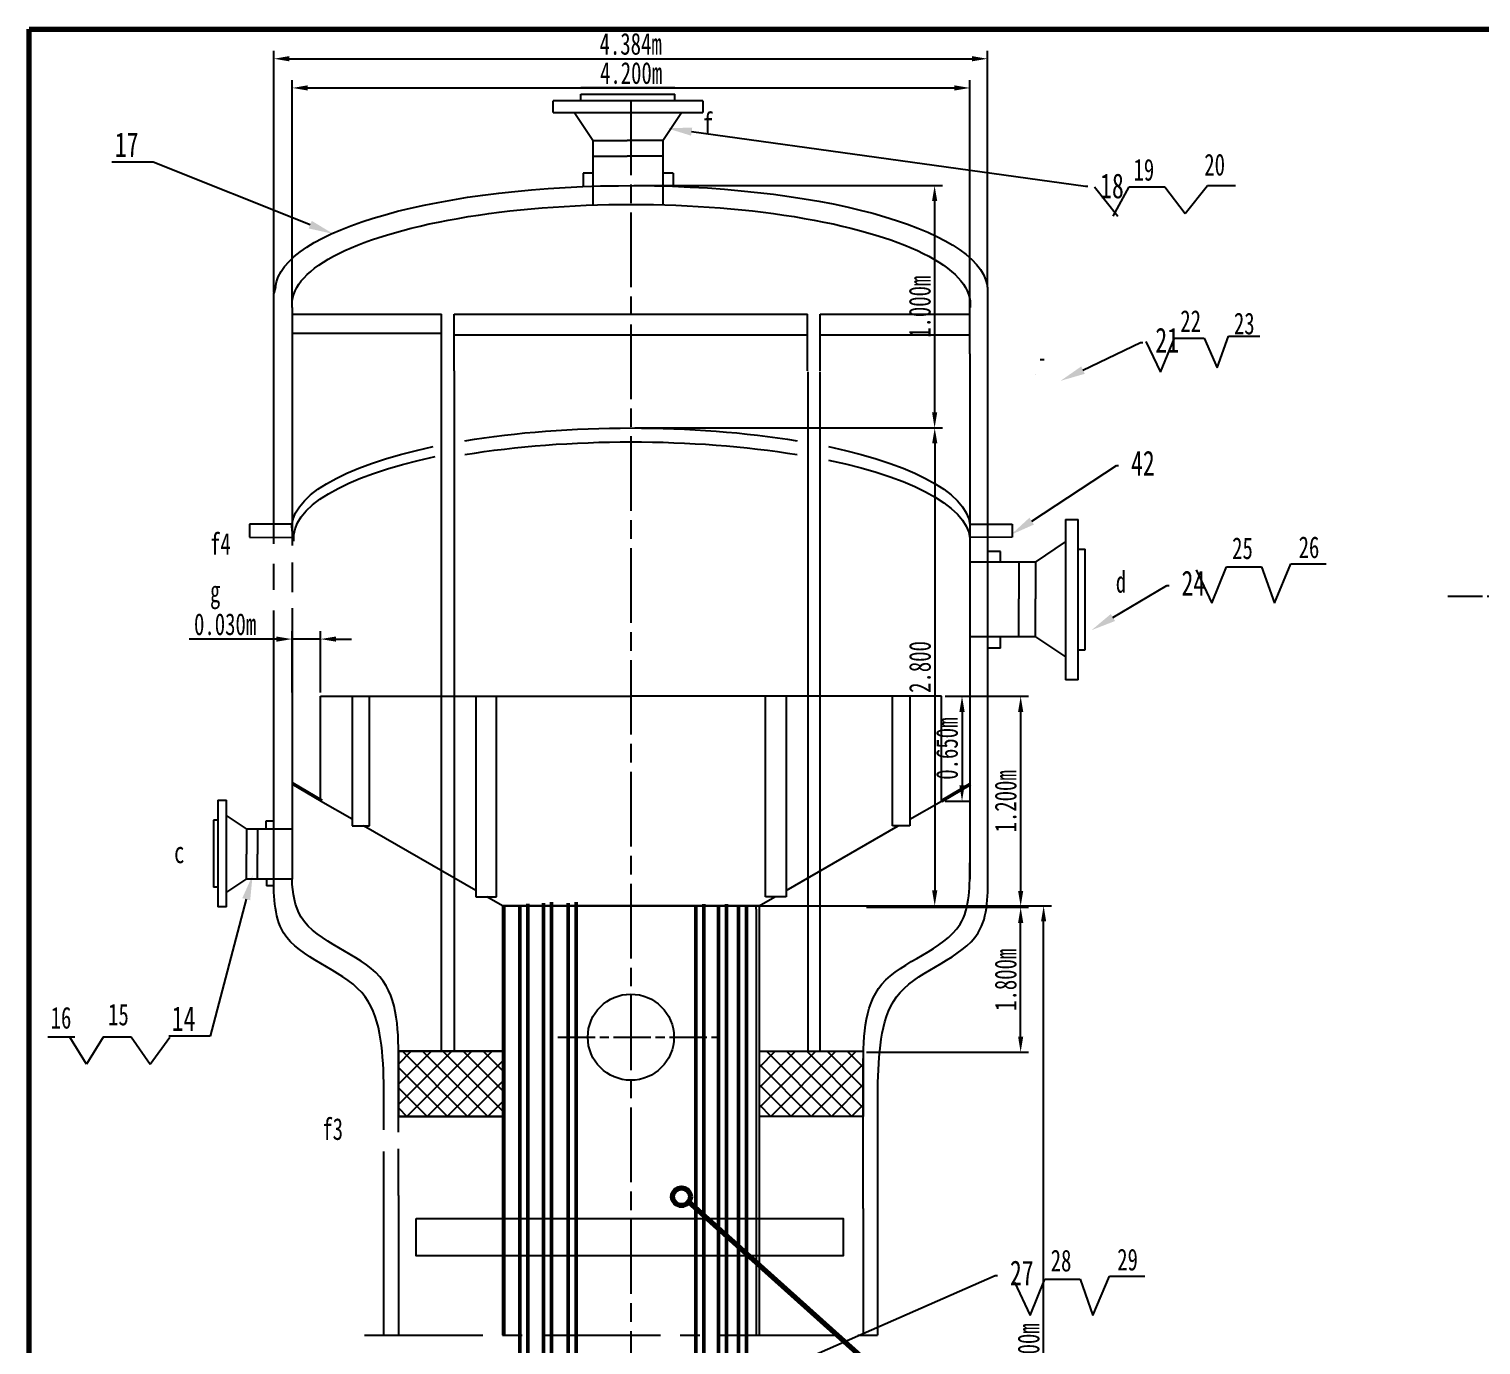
# Model space of a CAD drawing. Header units: millimetres. Extents: x 4738 to 5312, y 131 to 531.
# Drawn here: x 4738.2 to 4971.7, y 319.7 to 531.5 of the extents above; entities that cross this region are included whole.
import ezdxf
from ezdxf import colors
from ezdxf.entities.mleader import LeaderData, LeaderLine
from ezdxf.math import Vec2, Vec3

# ---------------------------------------------------------------- set-up
doc = ezdxf.new("R2010")
doc.units = ezdxf.units.MM
for name, pattern in [('AM_ISO08W050', [18, 12, -1.5, 3, -1.5]), ('AM_ISO08W050x2', [9, 6, -0.75, 1.5, -0.75]), ('CENTER2', [28.575, 19.05, -3.175, 3.175, -3.175])]:
    doc.linetypes.add(name, pattern=pattern)
doc.layers.get('0').update_dxf_attribs({"color": 5, "lineweight": 25})
for name, color, linetype, lineweight in [('AM_0', 7, 'Continuous', 50), ('AM_4', 3, 'Continuous', 25), ('AM_5', 3, 'Continuous', 25), ('AM_7', 4, 'AM_ISO08W050', 25), ('AM_8', 1, 'Continuous', 25), ('中心线', 1, 'CENTER2', 25), ('文字', 7, 'Continuous', 25), ('粗实线', 3, 'Continuous', 70), ('细实线', 7, 'Continuous', 25)]:
    doc.layers.add(name, color=color, linetype=linetype, lineweight=lineweight)
doc.styles.get("Standard").update_dxf_attribs({"font": '', "width": 0.7, "height": 3.5})
doc.styles.get('Standard').set_extended_font_data('SimSun')
doc.dimstyles.new('ISO-25$0', dxfattribs={"dimtxt": 2.5, "dimasz": 2.5, "dimexe": 1.25, "dimexo": 0.625, "dimtad": 1, "dimtxsty": 'Standard', "dimcen": 2.5, "dimadec": 0, "dimazin": 0, "dimtfac": 1, "dimtmove": 0, "dimatfit": 3, "dimfxl": 1, "dimarcsym": 0})
pattern_1 = [(45, (1575.521, -183.4443), (-1.6263456, 1.6263456), []), (135, (1575.521, -183.4443), (-1.6263456, -1.6263456), [])]

# ---------------------------------------------------------------- blocks, each defined once
blk = doc.blocks.new('*D8')
at = {"layer": 'AM_5', "color": 0, "lineweight": -2, "transparency": 16777216}
for p, q in [((4780.5, 487.25), (4780.5, 523.23)), ((4889.53, 487.25), (4889.53, 523.23)), ((4783, 521.98), (4887.03, 521.98))]:
    blk.add_line(p, q, dxfattribs=at)
at = {"layer": 'AM_5', "color": 0, "transparency": 16777216}
for points in [[(4783, 522.4), (4783, 521.56), (4780.5, 521.98)], [(4887.03, 522.4), (4887.03, 521.56), (4889.53, 521.98)]]:
    blk.add_solid(points, dxfattribs=at)
at = {"layer": 'Defpoints', "color": 0, "transparency": 16777216}
for p in [(4889.53, 521.98), (4780.5, 486.63), (4889.53, 486.63)]:
    blk.add_point(p, dxfattribs=at)
at = {"layer": 'AM_5', "color": 0, "transparency": 16777216, "insert": (4835.01, 524.36), "char_height": 3.5, "attachment_point": 5}
blk.add_mtext('4.200m', dxfattribs=at)
blk = doc.blocks.new('*D9')
at = {"layer": 'AM_5', "color": 0, "lineweight": -2, "transparency": 16777216}
for p, q in [((4777.54, 489.04), (4777.54, 527.93)), ((4892.34, 490.05), (4892.34, 527.93)), ((4780.04, 526.68), (4889.84, 526.68))]:
    blk.add_line(p, q, dxfattribs=at)
at = {"layer": 'AM_5', "color": 0, "transparency": 16777216}
for points in [[(4780.04, 527.1), (4780.04, 526.26), (4777.54, 526.68)], [(4889.84, 527.1), (4889.84, 526.26), (4892.34, 526.68)]]:
    blk.add_solid(points, dxfattribs=at)
at = {"layer": 'Defpoints', "color": 0, "transparency": 16777216}
for p in [(4892.34, 526.68), (4777.54, 488.42), (4892.34, 489.43)]:
    blk.add_point(p, dxfattribs=at)
at = {"layer": 'AM_5', "color": 0, "transparency": 16777216, "insert": (4834.94, 529.05), "char_height": 3.5, "attachment_point": 5}
blk.add_mtext('4.384m\\P', dxfattribs=at)
blk = doc.blocks.new('*D10')
at = {"layer": 'AM_5', "color": 0, "lineweight": -2, "transparency": 16777216}
for p, q in [((4780.46, 424.72), (4780.46, 434.55)), ((4785.04, 424.72), (4785.04, 434.55)), ((4777.96, 433.3), (4763.93, 433.3)), ((4785.04, 433.3), (4780.46, 433.3)), ((4787.54, 433.3), (4790.04, 433.3))]:
    blk.add_line(p, q, dxfattribs=at)
at = {"layer": 'AM_5', "color": 0, "transparency": 16777216}
for points in [[(4777.96, 433.71), (4777.96, 432.88), (4780.46, 433.3)], [(4787.54, 433.71), (4787.54, 432.88), (4785.04, 433.3)]]:
    blk.add_solid(points, dxfattribs=at)
at = {"layer": 'Defpoints', "color": 0, "transparency": 16777216}
for p in [(4780.46, 433.3), (4780.46, 424.09), (4785.04, 424.09)]:
    blk.add_point(p, dxfattribs=at)
at = {"layer": 'AM_5', "color": 0, "transparency": 16777216, "insert": (4769.7, 435.67), "char_height": 3.5, "attachment_point": 5}
blk.add_mtext('0.030m', dxfattribs=at)
blk = doc.blocks.new('*D11')
at = {"layer": 'AM_5', "color": 0, "lineweight": -2, "transparency": 16777216}
for p, q in [((4814.95, 390.36), (4902.63, 390.36)), ((4901.38, 246.87), (4901.38, 387.86)), ((4856.26, 244.37), (4902.63, 244.37))]:
    blk.add_line(p, q, dxfattribs=at)
at = {"layer": 'AM_5', "color": 0, "transparency": 16777216}
for points in [[(4900.96, 387.86), (4901.79, 387.86), (4901.38, 390.36)], [(4900.96, 246.87), (4901.79, 246.87), (4901.38, 244.37)]]:
    blk.add_solid(points, dxfattribs=at)
at = {"layer": 'Defpoints', "color": 0, "transparency": 16777216}
for p in [(4814.33, 390.36), (4901.38, 390.36), (4855.63, 244.37)]:
    blk.add_point(p, dxfattribs=at)
at = {"layer": 'AM_5', "color": 0, "transparency": 16777216, "insert": (4898.97, 317.37), "char_height": 3.5, "attachment_point": 5, "rotation": 90}
blk.add_mtext('13.000m', dxfattribs=at)
blk = doc.blocks.new('*D13')
at = {"layer": 'AM_5', "color": 0, "lineweight": -2, "transparency": 16777216}
for p, q in [((4835.6, 467.27), (4885.11, 467.27)), ((4883.86, 464.77), (4883.86, 392.86)), ((4835.64, 390.36), (4885.11, 390.36))]:
    blk.add_line(p, q, dxfattribs=at)
at = {"layer": 'AM_5', "color": 0, "transparency": 16777216}
for points in [[(4883.44, 464.77), (4884.28, 464.77), (4883.86, 467.27)], [(4883.44, 392.86), (4884.28, 392.86), (4883.86, 390.36)]]:
    blk.add_solid(points, dxfattribs=at)
at = {"layer": 'Defpoints', "color": 0, "transparency": 16777216}
for p in [(4834.98, 467.27), (4835.01, 390.36), (4883.86, 390.36)]:
    blk.add_point(p, dxfattribs=at)
at = {"layer": 'AM_5', "color": 0, "transparency": 16777216, "insert": (4881.49, 428.81), "char_height": 3.5, "attachment_point": 5, "rotation": 90}
blk.add_mtext('2.800', dxfattribs=at)
blk = doc.blocks.new('*D14')
at = {"layer": 'AM_5', "color": 0, "lineweight": -2, "transparency": 16777216}
for p, q in [((4885.55, 424.09), (4898.93, 424.09)), ((4897.68, 421.59), (4897.68, 392.79)), ((4885.55, 390.29), (4898.93, 390.29))]:
    blk.add_line(p, q, dxfattribs=at)
at = {"layer": 'AM_5', "color": 0, "transparency": 16777216}
for points in [[(4897.27, 421.59), (4898.1, 421.59), (4897.68, 424.09)], [(4897.27, 392.79), (4898.1, 392.79), (4897.68, 390.29)]]:
    blk.add_solid(points, dxfattribs=at)
at = {"layer": 'Defpoints', "color": 0, "transparency": 16777216}
for p in [(4884.92, 424.09), (4884.92, 390.29), (4897.68, 390.29)]:
    blk.add_point(p, dxfattribs=at)
at = {"layer": 'AM_5', "color": 0, "transparency": 16777216, "insert": (4895.28, 407.19), "char_height": 3.5, "attachment_point": 5, "rotation": 90}
blk.add_mtext('1.200m', dxfattribs=at)
blk = doc.blocks.new('*D15')
at = {"layer": 'AM_5', "color": 0, "lineweight": -2, "transparency": 16777216}
for p, q in [((4872.9, 390.14), (4898.93, 390.14)), ((4897.68, 369.33), (4897.68, 387.64)), ((4872.9, 366.83), (4898.93, 366.83))]:
    blk.add_line(p, q, dxfattribs=at)
at = {"layer": 'AM_5', "color": 0, "transparency": 16777216}
for points in [[(4897.27, 387.64), (4898.1, 387.64), (4897.68, 390.14)], [(4897.27, 369.33), (4898.1, 369.33), (4897.68, 366.83)]]:
    blk.add_solid(points, dxfattribs=at)
at = {"layer": 'Defpoints', "color": 0, "transparency": 16777216}
for p in [(4872.27, 390.14), (4897.68, 390.14), (4872.27, 366.83)]:
    blk.add_point(p, dxfattribs=at)
at = {"layer": 'AM_5', "color": 0, "transparency": 16777216, "insert": (4895.28, 378.48), "char_height": 3.5, "attachment_point": 5, "rotation": 90}
blk.add_mtext('1.800m', dxfattribs=at)
blk = doc.blocks.new('*D16')
at = {"layer": 'AM_5', "color": 0, "lineweight": -2, "transparency": 16777216}
for p, q in [((4885.55, 424.09), (4889.5, 424.09)), ((4888.25, 421.59), (4888.25, 409.74)), ((4885.55, 407.24), (4889.5, 407.24))]:
    blk.add_line(p, q, dxfattribs=at)
at = {"layer": 'AM_5', "color": 0, "transparency": 16777216}
for points in [[(4887.83, 421.59), (4888.67, 421.59), (4888.25, 424.09)], [(4887.83, 409.74), (4888.67, 409.74), (4888.25, 407.24)]]:
    blk.add_solid(points, dxfattribs=at)
at = {"layer": 'Defpoints', "color": 0, "transparency": 16777216}
for p in [(4884.92, 424.09), (4884.92, 407.24), (4888.25, 407.24)]:
    blk.add_point(p, dxfattribs=at)
at = {"layer": 'AM_5', "color": 0, "transparency": 16777216, "insert": (4885.85, 415.67), "char_height": 3.5, "attachment_point": 5, "rotation": 90}
blk.add_mtext('0.650m', dxfattribs=at)
blk = doc.blocks.new('*D24')
at = {"layer": 'AM_5', "color": 0, "lineweight": -2, "transparency": 16777216}
for p, q in [((4835.45, 506.27), (4885.09, 506.27)), ((4883.84, 503.77), (4883.84, 469.77)), ((4835.6, 467.27), (4885.09, 467.27))]:
    blk.add_line(p, q, dxfattribs=at)
at = {"layer": 'AM_5', "color": 0, "transparency": 16777216}
for points in [[(4883.43, 503.77), (4884.26, 503.77), (4883.84, 506.27)], [(4883.43, 469.77), (4884.26, 469.77), (4883.84, 467.27)]]:
    blk.add_solid(points, dxfattribs=at)
at = {"layer": 'Defpoints', "color": 0, "transparency": 16777216}
for p in [(4834.82, 506.27), (4834.98, 467.27), (4883.84, 467.27)]:
    blk.add_point(p, dxfattribs=at)
at = {"layer": 'AM_5', "color": 0, "transparency": 16777216, "insert": (4881.47, 486.77), "char_height": 3.5, "attachment_point": 5, "rotation": 90}
blk.add_mtext('1.000m', dxfattribs=at)

msp = doc.modelspace()

# ---------------------------------------------------------------- hatches: boundary and pattern name
at = {"layer": 'AM_8'}
h = msp.add_hatch(dxfattribs=at)
h.set_pattern_fill('_U', color=256, scale=2.3, angle=45, style=0, double=1, pattern_type=0)
h.set_pattern_definition(pattern_1)
h.paths.add_polyline_path([(4814.26, 356.495), (4814.26, 366.977), (4797.593, 366.977), (4797.593, 356.495)])
h = msp.add_hatch(dxfattribs=at)
h.set_pattern_fill('_U', color=256, scale=2.3, angle=45, style=0, double=1, pattern_type=0)
h.set_pattern_definition(pattern_1)
h.paths.add_polyline_path([(4872.366, 366.977), (4855.698, 366.977), (4855.698, 356.495), (4872.366, 356.495)])

# ---------------------------------------------------------------- linework, layer by layer
for p, q in [((4909.54, 506.071), (4913.336, 501.328)), ((4912.548, 501.328), (4915.158, 506.071)), ((4915.158, 506.071), (4920.852, 506.071)), ((4920.852, 506.071), (4924.174, 501.802)), ((4924.174, 501.802), (4927.733, 506.308)), ((4927.733, 506.308), (4932.241, 506.308))]:
    msp.add_line(p, q)
at = {"layer": 'AM_0'}
for p, q in [((4785.264, 407.296), (4780.539, 410.07)), ((4884.933, 407.238), (4889.584, 409.966)), ((4817.096, 390.514), (4817.096, 244.592)), ((4818.408, 390.721), (4818.408, 244.799)), ((4820.915, 390.787), (4820.915, 244.866)), ((4822.227, 390.994), (4822.227, 245.073)), ((4824.888, 390.787), (4824.888, 244.866)), ((4826.2, 390.994), (4826.2, 245.073)), ((4845.411, 390.457), (4845.411, 244.535)), ((4846.723, 390.664), (4846.723, 244.742)), ((4849.053, 390.457), (4849.053, 244.535)), ((4850.365, 390.664), (4850.365, 244.742)), ((4852.274, 390.171), (4852.274, 244.249)), ((4853.585, 390.378), (4853.585, 244.456))]:
    msp.add_line(p, q, dxfattribs=at)
at = {"layer": 'AM_4'}
for p, q in [((4920.19, 476.264), (4922.434, 481.734)), ((4922.434, 481.734), (4927.205, 481.734)), ((4927.205, 481.734), (4929.309, 476.966)), ((4929.309, 476.966), (4931.133, 482.015)), ((4931.133, 482.015), (4936.184, 482.015)), ((4917.804, 481.173), (4920.19, 476.264)), ((4925.895, 444.443), (4928.423, 439.102)), ((4928.423, 439.102), (4930.783, 444.922)), ((4930.783, 444.922), (4936.448, 444.922)), ((4936.448, 444.922), (4938.494, 439.102)), ((4938.494, 439.102), (4941.168, 445.394)), ((4941.168, 445.394), (4946.833, 445.394)), ((4745.507, 369.222), (4741.169, 369.222)), ((4747.409, 364.918), (4744.692, 369.257)), ((4750.083, 369.231), (4747.409, 364.918)), ((4754.56, 369.231), (4750.083, 369.231)), ((4757.622, 364.873), (4754.56, 369.231)), ((4760.815, 369.202), (4757.622, 364.873)), ((4896.707, 329.826), (4899.235, 324.485)), ((4899.235, 324.485), (4901.595, 330.305)), ((4901.595, 330.305), (4907.26, 330.305)), ((4907.26, 330.305), (4909.305, 324.485)), ((4909.305, 324.485), (4911.98, 330.776)), ((4911.98, 330.776), (4917.645, 330.776))]:
    msp.add_line(p, q, dxfattribs=at)
at = {"layer": 'AM_7'}
msp.add_line((4834.965, 519.926), (4834.965, 131.458), dxfattribs=at)
at = {"layer": 'AM_7', "linetype": 'AM_ISO08W050x2'}
for p, q in [((5016.971, 440.168), (4966.42, 440.168)), ((4823.206, 369.243), (4848.955, 369.243))]:
    msp.add_line(p, q, dxfattribs=at)
at = {"layer": '中心线'}
msp.add_line((4792.113, 321.321), (4877.442, 321.321), dxfattribs=at)
at = {"layer": '文字'}
for p, q in [((4889.497, 479.182), (4889.497, 490.975)), ((4892.422, 479.182), (4892.422, 489.909)), ((4780.461, 476.456), (4780.461, 448.381)), ((4804.527, 366.977), (4804.527, 476.456)), ((4863.42, 476.288), (4863.42, 366.809)), ((4865.444, 366.809), (4865.444, 476.288)), ((4780.461, 445.627), (4780.461, 440.838)), ((4780.461, 438.298), (4780.461, 394.675)), ((4785.037, 407.236), (4785.037, 424.095)), ((4785.037, 424.095), (4834.979, 424.095)), ((4884.922, 424.095), (4834.979, 424.095)), ((4884.922, 407.236), (4884.922, 424.095)), ((4790.117, 404.309), (4785.037, 407.236)), ((4879.842, 404.309), (4884.922, 407.236)), ((4810.008, 392.846), (4791.987, 403.231)), ((4859.95, 392.846), (4877.972, 403.231)), ((4814.326, 390.358), (4811.823, 391.8)), ((4814.68, 389.86), (4814.68, 390.358)), ((4855.143, 389.86), (4855.143, 390.358)), ((4855.633, 390.358), (4858.135, 391.8)), ((4814.68, 321.321), (4814.68, 389.86)), ((4855.143, 389.86), (4855.143, 321.321)), ((4872.363, 341.671), (4872.363, 363.295))]:
    msp.add_line(p, q, dxfattribs=at)
for points in [[(4780.497, 486.626), (4780.497, 484.543)], [(4889.497, 479.182), (4889.497, 394.675)], [(4814.326, 390.358), (4855.633, 390.358), (4855.633, 321.321)], [(4855.633, 390.358), (4814.326, 390.358), (4814.326, 321.321)], [(4797.595, 343.766), (4797.595, 321.321)], [(4872.363, 341.671), (4872.363, 321.321)]]:
    msp.add_lwpolyline(points, dxfattribs=at)
msp.add_lwpolyline([(4800.427, 340.06), (4869.106, 340.06), (4869.106, 334.083), (4800.427, 334.083)], close=True, dxfattribs=at)
at = {"layer": '文字', "extrusion": (0, 0, -1)}
for centre, major_axis, start_param, end_param in [((4835.062, 489.428), (57.281, 0), 3.1701529, 6.2831853), ((4835.015, 487.205), (54.554, 0), 3.1055059, 6.319272), ((4834.979, 451.233), (54.554, 0), 4.2001484, 5.2246296), ((4834.979, 448.995), (54.554, 0), 4.2001484, 5.2246296), ((4834.979, 451.233), (54.554, 0), 3.1055059, 4.0899426), ((4835.286, 449.622), (54.554, 0), 3.1055059, 4.0899426), ((4834.979, 451.233), (54.554, 0), 5.3348354, 6.319272), ((4834.979, 449.065), (54.554, 0), 5.3348354, 6.319272)]:
    msp.add_ellipse(centre, major_axis=major_axis, ratio=0.2939535, start_param=start_param, end_param=end_param, dxfattribs=at)
at = {"layer": '文字'}
for points in [[(4872.363, 363.295), (4875.362, 377.763), (4887.933, 387.407), (4889.497, 397.291)], [(4795.243, 361.946), (4791.671, 376.414), (4779.101, 386.058), (4777.536, 395.943)], [(4874.716, 361.946), (4878.287, 376.414), (4890.858, 386.058), (4892.422, 395.943)]]:
    msp.add_spline(points, degree=3, dxfattribs=at)
msp.add_open_spline([(4797.595, 364.55), (4797.606, 369.972), (4797.627, 381.266), (4781.72, 385.06), (4780.551, 392.402), (4780.461, 394.675)], degree=3, knots=[0, 0, 0, 0, 14.6922983, 30.6098899, 37.0880076, 37.0880076, 37.0880076, 37.0880076], dxfattribs=at)
at = {"layer": '粗实线'}
msp.add_line((4844.227, 342.784), (4888.341, 303.303), dxfattribs=at)
at = {"layer": '粗实线', "color": 5}
msp.add_lwpolyline([(4738.155, 531.458), (5312.155, 531.458), (5312.155, 131.458), (4738.155, 131.458)], close=True, dxfattribs=at)
at = {"layer": '粗实线'}
msp.add_circle((4843.117, 343.577), 1.427, dxfattribs=at)
at = {"layer": '细实线'}
for p, q in [((4842.055, 521.982), (4826.918, 521.982)), ((4826.918, 519.926), (4826.918, 520.957)), ((4826.918, 520.957), (4842.055, 520.957)), ((4842.055, 519.926), (4842.055, 520.957)), ((4822.495, 519.02), (4822.495, 519.926)), ((4846.545, 519.926), (4822.495, 519.926)), ((4822.495, 518.035), (4822.495, 519.02)), ((4846.545, 519.926), (4846.545, 518.527)), ((4822.495, 518.035), (4846.545, 518.035)), ((4825.855, 518.026), (4825.849, 518.035)), ((4828.861, 513.519), (4825.855, 518.026)), ((4840.112, 513.519), (4843.118, 518.026)), ((4846.545, 518.527), (4846.545, 518.035)), ((4828.861, 513.519), (4834.372, 513.519)), ((4828.861, 513.519), (4828.861, 503.178)), ((4834.601, 513.519), (4834.372, 513.519)), ((4840.112, 513.519), (4834.601, 513.519)), ((4840.112, 513.519), (4840.112, 503.178)), ((4828.861, 511.015), (4834.372, 511.015)), ((4834.601, 511.015), (4834.372, 511.015)), ((4840.112, 511.015), (4834.601, 511.015)), ((4827.281, 508.242), (4827.281, 506.34)), ((4828.861, 508.242), (4827.281, 508.242)), ((4841.787, 508.242), (4840.112, 508.242)), ((4841.787, 508.242), (4841.787, 506.369)), ((4827.281, 506.34), (4827.232, 506.108)), ((4841.787, 506.369), (4841.78, 506.15)), ((4777.804, 489.909), (4777.536, 488.955)), ((4777.536, 476.456), (4777.536, 488.955)), ((4780.497, 484.543), (4780.461, 476.456)), ((4780.497, 485.585), (4804.527, 485.585)), ((4804.527, 476.456), (4804.527, 485.585)), ((4806.551, 476.456), (4806.551, 485.585)), ((4806.551, 485.585), (4863.408, 485.585)), ((4863.408, 476.456), (4863.408, 485.585)), ((4865.432, 476.456), (4865.432, 485.585)), ((4865.432, 485.585), (4889.289, 485.585)), ((4780.479, 482.532), (4804.527, 482.532)), ((4806.537, 482.275), (4863.394, 482.275)), ((4865.432, 482.275), (4889.497, 482.275)), ((4892.422, 395.733), (4892.422, 479.182)), ((4900.813, 478.276), (4901.46, 478.276)), ((4777.536, 448.625), (4777.536, 476.456)), ((4806.551, 476.456), (4806.551, 366.977)), ((4900.103, 475.876), (4900.11, 475.88)), ((4780.461, 451.812), (4773.634, 451.812)), ((4773.634, 451.812), (4773.634, 449.682)), ((4889.497, 451.812), (4896.324, 451.812)), ((4896.324, 451.812), (4896.324, 449.682)), ((4904.913, 452.519), (4905.968, 452.519)), ((4904.913, 452.519), (4904.913, 426.751)), ((4905.968, 452.519), (4906.939, 452.519)), ((4906.939, 426.751), (4906.939, 452.519)), ((4773.634, 449.682), (4780.461, 449.644)), ((4896.324, 449.682), (4889.497, 449.644)), ((4900.075, 445.699), (4904.903, 448.92)), ((4904.903, 448.92), (4904.913, 448.926)), ((4894.421, 447.391), (4892.422, 447.391)), ((4894.421, 445.699), (4894.421, 447.391)), ((4906.939, 447.781), (4908.044, 447.781)), ((4908.044, 431.562), (4908.044, 447.781)), ((4777.536, 441.24), (4777.536, 445.384)), ((4900.075, 445.699), (4889.497, 445.699)), ((4897.392, 445.699), (4897.392, 439.794)), ((4900.075, 445.699), (4900.075, 439.794)), ((4897.392, 439.549), (4897.392, 439.794)), ((4897.392, 433.644), (4897.392, 439.549)), ((4900.075, 439.549), (4900.075, 439.794)), ((4900.075, 433.644), (4900.075, 439.549)), ((4777.536, 395.733), (4777.536, 437.896)), ((4900.075, 433.644), (4889.497, 433.644)), ((4894.421, 431.85), (4894.421, 433.644)), ((4900.075, 433.644), (4904.903, 430.423)), ((4894.421, 431.85), (4892.422, 431.85)), ((4906.939, 431.562), (4908.044, 431.562)), ((4905.441, 426.751), (4904.913, 426.751)), ((4906.939, 426.751), (4905.441, 426.751)), ((4790.117, 424.031), (4790.117, 403.231)), ((4792.908, 403.231), (4792.908, 424.111)), ((4810.008, 424.095), (4810.008, 391.8)), ((4813.335, 391.8), (4813.335, 423.952)), ((4856.624, 391.8), (4856.624, 423.952)), ((4859.95, 424.095), (4859.95, 391.8)), ((4877.05, 403.231), (4877.05, 424.111)), ((4879.842, 424.031), (4879.842, 403.231)), ((4768.546, 407.378), (4769.545, 407.378)), ((4768.546, 407.378), (4768.546, 390.199)), ((4769.545, 407.378), (4769.897, 407.378)), ((4769.897, 390.199), (4769.897, 407.378)), ((4768.546, 404.17), (4767.81, 404.17)), ((4767.81, 404.17), (4767.81, 393.358)), ((4773.122, 402.782), (4769.903, 404.93)), ((4773.122, 402.782), (4773.122, 398.846)), ((4773.122, 402.782), (4780.461, 402.782)), ((4774.911, 402.782), (4774.911, 398.846)), ((4776.256, 403.979), (4776.256, 402.782)), ((4776.892, 403.979), (4776.256, 403.979)), ((4777.536, 403.979), (4776.892, 403.979)), ((4790.117, 403.231), (4792.908, 403.231)), ((4879.842, 403.231), (4877.05, 403.231)), ((4773.122, 398.846), (4773.122, 398.682)), ((4773.122, 394.746), (4773.122, 398.682)), ((4774.911, 398.846), (4774.911, 398.682)), ((4774.911, 394.746), (4774.911, 398.682)), ((4768.546, 393.358), (4767.81, 393.358)), ((4769.903, 392.599), (4769.897, 392.594)), ((4773.122, 394.746), (4769.903, 392.599)), ((4773.122, 394.746), (4780.461, 394.746)), ((4776.362, 394.746), (4776.362, 393.618)), ((4776.892, 393.618), (4776.362, 393.618)), ((4777.536, 393.618), (4776.892, 393.618)), ((4780.559, 393.618), (4780.461, 393.618)), ((4769.193, 390.199), (4768.546, 390.199)), ((4769.897, 390.199), (4769.193, 390.199)), ((4810.008, 391.8), (4813.335, 391.8)), ((4859.95, 391.8), (4856.624, 391.8)), ((4835.003, 366.743), (4835.003, 371.743)), ((4832.701, 369.243), (4837.701, 369.243)), ((4797.59, 366.977), (4814.26, 366.977)), ((4814.326, 366.977), (4797.593, 366.977)), ((4797.593, 366.977), (4797.593, 356.495)), ((4855.633, 366.977), (4872.366, 366.977)), ((4872.366, 366.977), (4872.366, 356.495)), ((4797.595, 353.934), (4797.595, 364.55)), ((4795.243, 354.34), (4795.243, 361.946)), ((4874.716, 321.321), (4874.716, 361.946)), ((4797.593, 356.495), (4814.326, 356.495)), ((4814.26, 356.495), (4797.608, 356.495)), ((4872.366, 356.495), (4855.633, 356.495)), ((4795.243, 321.321), (4795.243, 350.863)), ((4797.595, 343.766), (4797.595, 351.268))]:
    msp.add_line(p, q, dxfattribs=at)
msp.add_circle((4834.975, 369.243), 6.93, dxfattribs=at)

# ---------------------------------------------------------------- texts
at = {"layer": 'AM_4', "char_height": 3.5}
for s, insert, width, attachment_point in [('{\\C1;22}', (4925.03, 484.472), 6.31357, 5), ('{\\C1;23}', (4933.658, 484.048), 5.05086, 5), ('{\\C1;25}', (4933.368, 447.893), 6.31357, 5), ('{\\C1;26}', (4944.068, 448.051), 6.31357, 5), ('{\\C1;16}', (4741.633, 374.127), 4.73257, 1), ('{\\C1;15}', (4750.871, 374.644), 4.73257, 1), ('{\\C1;28}', (4904.18, 333.276), 6.31357, 5), ('{\\C1;29}', (4914.88, 333.433), 6.31357, 5)]:
    msp.add_mtext(s, dxfattribs=dict(at, insert=insert, width=width, attachment_point=attachment_point))
at = {"layer": '文字', "char_height": 3.5}
for s, insert, width, attachment_point in [('f', (4846.545, 518.035), 10.45671, 1), ('{\\C1;19}', (4917.502, 508.794), 6.69991, 5), ('{\\C1;20}', (4928.89, 509.611), 8.95758, 5), ('f4', (4767.274, 450.374), 10.45671, 1), ('d', (4912.986, 444.261), 10.45671, 1), ('g', (4767.274, 442.736), 10.45671, 1), ('c', (4761.485, 400.748), 10.45671, 1), ('f3', (4785.336, 356.216), 10.45671, 1)]:
    msp.add_mtext(s, dxfattribs=dict(at, insert=insert, width=width, attachment_point=attachment_point))

# ---------------------------------------------------------------- dimensions: what is measured, and where the dimension line sits
at = {"layer": 'AM_5'}
for base, p1, p2, text, picture, middle in [((4892.344, 526.679), (4777.536, 488.416), (4892.344, 489.428), '4.384m\\P', '*D9', (4834.94, 526.679)), ((4889.533, 521.982), (4780.497, 486.626), (4889.533, 486.626), '4.200m', '*D8', (4835.015, 521.982))]:
    dim = msp.add_linear_dim(base=base, p1=p1, p2=p2, text=text, dimstyle='ISO-25$0', dxfattribs=at)
    dim.commit()
    dim.dimension.update_dxf_attribs({"geometry": picture, "text_midpoint": middle, "dimtype": 160})
for base, p1, p2, text, picture, middle in [((4883.842, 467.269), (4834.821, 506.266), (4834.979, 467.269), '1.000m', '*D24', (4881.467, 486.768)), ((4883.861, 390.358), (4834.979, 467.269), (4835.012, 390.358), '2.800', '*D13', (4881.486, 428.814)), ((4888.249, 407.236), (4884.922, 424.095), (4884.922, 407.236), '0.650m', '*D16', (4885.846, 415.666)), ((4897.682, 390.288), (4884.922, 424.095), (4884.922, 390.288), '1.200m', '*D14', (4895.279, 407.192)), ((4901.376, 390.358), (4855.633, 244.374), (4814.326, 390.358), '13.000m', '*D11', (4898.973, 317.366)), ((4897.682, 390.139), (4872.272, 366.828), (4872.272, 390.139), '1.800m', '*D15', (4895.279, 378.484))]:
    dim = msp.add_linear_dim(base=base, p1=p1, p2=p2, angle=90, text=text, dimstyle='ISO-25$0', dxfattribs=at)
    dim.commit()
    dim.dimension.update_dxf_attribs({"geometry": picture, "text_midpoint": middle})
dim = msp.add_linear_dim(base=(4780.461, 433.298), p1=(4785.037, 424.095), p2=(4780.461, 424.095), text='0.030m', dimstyle='ISO-25$0', dxfattribs=at)
dim.commit()
dim.dimension.update_dxf_attribs({"geometry": '*D10', "text_midpoint": (4769.698, 435.673)})

# ---------------------------------------------------------------- leaders
at = {"layer": '粗实线'}
ml = msp.add_multileader_mtext('Standard', dxfattribs=at)
ml.set_content('{\\C1;17}', color=256)
ml.set_leader_properties()
ml.build(insert=Vec2(0, 0))
ml.multileader.update_dxf_attribs({"text_right_attachment_type": 6, "dogleg_length": 0.36})
ctx = ml.context
ctx.base_point, ctx.plane_origin = Vec3(4750.156, 512.458), Vec3(4787.109, 498.494)
ctx.right_attachment, ctx.text_align_type = 6, 2
notes = []
notes.append((ctx, [(0, (1, 1, 0), (4758.132, 510.058), (-1, 0), 0.36, [(0, [(4787.109, 498.494)], 0, [])])]))
ctx.mtext.insert, ctx.mtext.alignment, ctx.mtext.flow_direction = Vec3(4755.772, 514.858), 3, 5
ml = msp.add_multileader_mtext('Standard', dxfattribs=at)
ml.set_content('{\\C1;18}', color=256)
ml.set_leader_properties()
ml.build(insert=Vec2(0, 0))
ml.multileader.update_dxf_attribs({"text_right_attachment_type": 6, "dogleg_length": 0.36})
ctx = ml.context
ctx.base_point, ctx.plane_origin = Vec3(4908.468, 506.194), Vec3(4840.79, 515.496)
ctx.right_attachment = 6
notes.append((ctx, [(0, (1, 1, 0), (4908.108, 506.194), (1, 0), 0.36, [(0, [(4840.79, 515.496)], 0, [])])]))
ctx.mtext.insert, ctx.mtext.width, ctx.mtext.flow_direction = Vec3(4910.468, 508.226), 5.72914, 5
ml = msp.add_multileader_mtext('Standard', dxfattribs=at)
ml.set_content('{\\C1;21}', color=256)
ml.set_leader_properties()
ml.build(insert=Vec2(0, 0))
ml.multileader.update_dxf_attribs({"text_right_attachment_type": 6, "dogleg_length": 0.36})
ctx = ml.context
ctx.base_point, ctx.plane_origin = Vec3(4917.348, 481.005), Vec3(4904.097, 474.851)
ctx.right_attachment = 6
notes.append((ctx, [(0, (1, 1, 0), (4916.988, 481.005), (1, 0), 0.36, [(0, [(4904.097, 474.851)], 0, [])])]))
ctx.mtext.insert, ctx.mtext.flow_direction = Vec3(4919.348, 483.405), 5
ml = msp.add_multileader_mtext('Standard', dxfattribs=at)
ml.set_content('{\\C1;42}', color=256)
ml.set_leader_properties()
ml.build(insert=Vec2(0, 0))
ml.multileader.update_dxf_attribs({"text_right_attachment_type": 6, "dogleg_length": 0.36})
ctx = ml.context
ctx.base_point, ctx.plane_origin = Vec3(4913.436, 461.206), Vec3(4896.111, 450.081)
ctx.right_attachment = 6
notes.append((ctx, [(0, (1, 1, 0), (4913.076, 461.206), (1, 0), 0.36, [(0, [(4896.111, 450.081)], 0, [])])]))
ctx.mtext.insert, ctx.mtext.flow_direction = Vec3(4915.436, 463.606), 5
ml = msp.add_multileader_mtext('Standard', dxfattribs=at)
ml.set_content('{\\C1;24}', color=256)
ml.set_leader_properties()
ml.build(insert=Vec2(0, 0))
ml.multileader.update_dxf_attribs({"text_right_attachment_type": 6, "dogleg_length": 0.36})
ctx = ml.context
ctx.base_point, ctx.plane_origin = Vec3(4921.561, 441.909), Vec3(4909.086, 434.733)
ctx.right_attachment = 6
notes.append((ctx, [(0, (1, 1, 0), (4921.201, 441.909), (1, 0), 0.36, [(0, [(4909.086, 434.733)], 0, [])])]))
ctx.mtext.insert, ctx.mtext.flow_direction = Vec3(4923.561, 444.309), 5
ml = msp.add_multileader_mtext('Standard', dxfattribs=at)
ml.set_content('{\\C1;14}', color=256)
ml.set_leader_properties()
ml.build(insert=Vec2(0, 0))
ml.multileader.update_dxf_attribs({"text_right_attachment_type": 6, "dogleg_length": 0.36})
ctx = ml.context
ctx.base_point, ctx.plane_origin = Vec3(4759.261, 371.829), Vec3(4774.121, 395.314)
ctx.right_attachment, ctx.text_align_type = 6, 2
notes.append((ctx, [(0, (1, 1, 0), (4767.282, 369.429), (-1, 0), 0.36, [(0, [(4774.121, 395.314)], 0, [])])]))
ctx.mtext.insert, ctx.mtext.alignment, ctx.mtext.flow_direction = Vec3(4764.922, 374.229), 3, 5
ml = msp.add_multileader_mtext('Standard', dxfattribs=at)
ml.set_content('{\\C1;27}', color=256)
ml.set_leader_properties()
ml.build(insert=Vec2(0, 0))
ml.multileader.update_dxf_attribs({"text_right_attachment_type": 6, "dogleg_length": 0.36})
ctx = ml.context
ctx.base_point, ctx.plane_origin = Vec3(4893.955, 330.915), Vec3(4843.12, 308.757)
ctx.right_attachment = 6
notes.append((ctx, [(0, (1, 1, 0), (4893.595, 330.915), (1, 0), 0.36, [(0, [(4843.12, 308.757)], 0, [])])]))
ctx.mtext.insert, ctx.mtext.flow_direction = Vec3(4895.955, 333.315), 5
for ctx, leaders in notes:
    for number, flags, end, landing, length, lines in leaders:
        leader = LeaderData()
        leader.index, (leader.has_last_leader_line, leader.has_dogleg_vector, leader.attachment_direction) = number, flags
        leader.last_leader_point, leader.dogleg_vector, leader.dogleg_length = Vec3(end), Vec3(landing), length
        for number, points, colour, breaks in lines:
            line = LeaderLine()
            line.index, line.vertices, line.color, line.breaks = number, Vec3.list(points), colors.encode_raw_color(colour), breaks
            leader.lines.append(line)
        ctx.leaders.append(leader)

doc.saveas('drawing.dxf')
